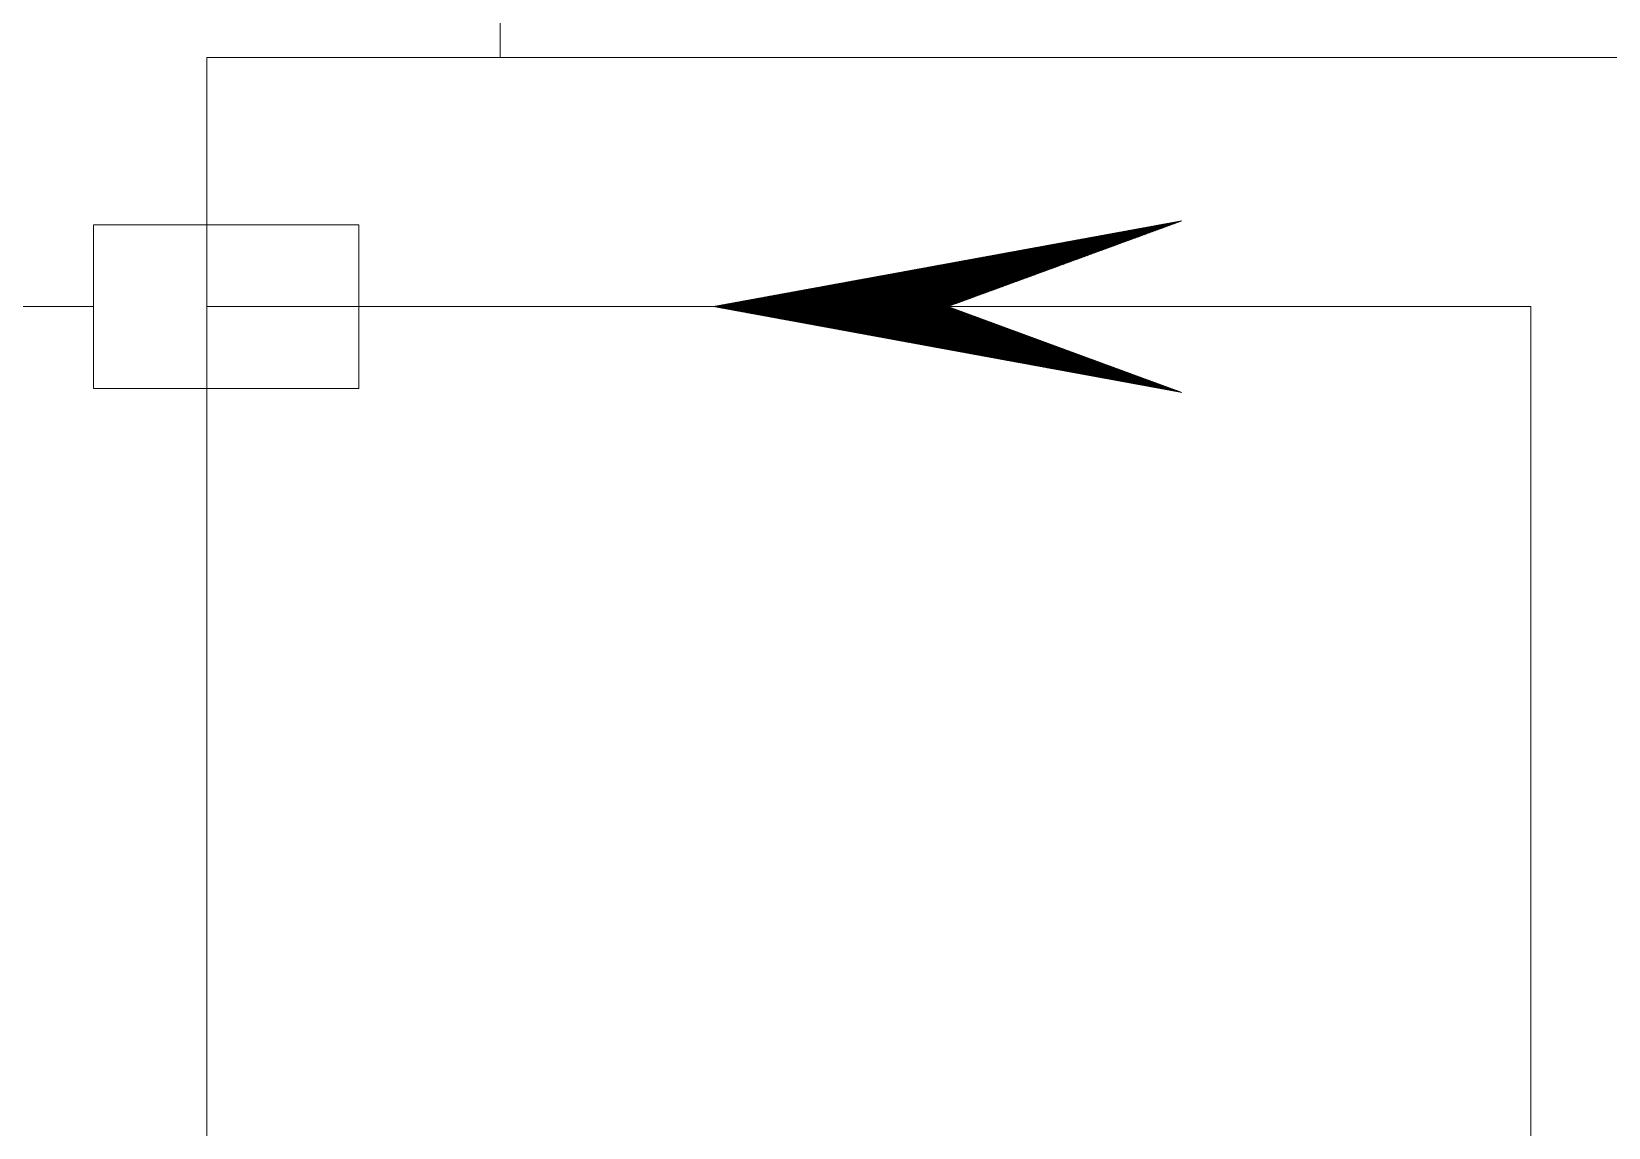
# Model space of a CAD drawing. Extents: x -553847 to 4496999, y 514150 to 878882.
# Drawn here: x 4283742 to 4284113.3, y 806387.5 to 806645.5 of the extents above; entities that cross this region are included whole.
import ezdxf

# ---------------------------------------------------------------- set-up
doc = ezdxf.new("R2010")
doc.units = 0
doc.header["$LTSCALE"] = 25
doc.header["$MEASUREMENT"] = 0
doc.linetypes.add('PHANTOM2', pattern=[31.75, 15.875, -3.175, 3.175, -3.175, 3.175, -3.175])
doc.layers.get('0').update_dxf_attribs({"linetype": 'CONTINUOUS', "lineweight": 9})

msp = doc.modelspace()

# ---------------------------------------------------------------- linework, layer by layer
at = {"color": 9}
for p, q in [((4283852.41, 806639.43), (4283852.41, 806734.34)), ((4283783.33, 806639.43), (4284264.06, 806639.43)), ((4283783.33, 806639.43), (4283783.33, 806302.98)), ((4283756.59, 806600.01), (4283756.59, 806561.48)), ((4283819.07, 806600.01), (4283756.59, 806600.01)), ((4283819.07, 806561.48), (4283819.07, 806600.01)), ((4283902.6, 806580.75), (4284012.88, 806600.93)), ((4284012.88, 806600.93), (4283957.74, 806580.75)), ((4283756.59, 806580.75), (4283627.17, 806580.75)), ((4283902.6, 806580.75), (4284012.88, 806560.56)), ((4284012.88, 806560.56), (4283957.74, 806580.75)), ((4283756.59, 806561.48), (4283819.07, 806561.48))]:
    msp.add_line(p, q, dxfattribs=at)
at = {"color": 9, "linetype": 'Continuous'}
for p, q in [((4283998.81, 806598.36), (4283994.75, 806594.29)), ((4283999.06, 806598.4), (4283995.07, 806594.41)), ((4283999.32, 806598.45), (4283995.4, 806594.53)), ((4283999.57, 806598.5), (4283995.73, 806594.65)), ((4283999.82, 806598.54), (4283996.05, 806594.77)), ((4284000.08, 806598.59), (4283996.38, 806594.89)), ((4284000.33, 806598.63), (4283996.71, 806595.01)), ((4284000.58, 806598.68), (4283997.03, 806595.13)), ((4284000.84, 806598.73), (4283997.36, 806595.25)), ((4284001.09, 806598.77), (4283997.69, 806595.37)), ((4284001.34, 806598.82), (4283998.01, 806595.49)), ((4284001.6, 806598.87), (4283998.34, 806595.61)), ((4284001.85, 806598.91), (4283998.67, 806595.73)), ((4284002.11, 806598.96), (4283998.99, 806595.85)), ((4284002.36, 806599.01), (4283999.32, 806595.97)), ((4284002.61, 806599.05), (4283999.65, 806596.09)), ((4284002.87, 806599.1), (4283999.97, 806596.21)), ((4284003.12, 806599.15), (4284000.3, 806596.33)), ((4284003.37, 806599.19), (4284000.63, 806596.45)), ((4284003.63, 806599.24), (4284000.95, 806596.57)), ((4284003.88, 806599.28), (4284001.28, 806596.69)), ((4284004.13, 806599.33), (4284001.61, 806596.81)), ((4284004.39, 806599.38), (4284001.93, 806596.93)), ((4284004.64, 806599.42), (4284002.26, 806597.04)), ((4284004.89, 806599.47), (4284002.59, 806597.16)), ((4284005.15, 806599.52), (4284002.91, 806597.28)), ((4284005.4, 806599.56), (4284003.24, 806597.4)), ((4284005.65, 806599.61), (4284003.57, 806597.52)), ((4284005.91, 806599.66), (4284003.9, 806597.64)), ((4284006.16, 806599.7), (4284004.22, 806597.76)), ((4284006.42, 806599.75), (4284004.55, 806597.88)), ((4284006.67, 806599.8), (4284004.88, 806598)), ((4284006.92, 806599.84), (4284005.2, 806598.12)), ((4284007.18, 806599.89), (4284005.53, 806598.24)), ((4284007.43, 806599.93), (4284005.86, 806598.36)), ((4284007.68, 806599.98), (4284006.18, 806598.48)), ((4284007.94, 806600.03), (4284006.51, 806598.6)), ((4284008.19, 806600.07), (4284006.84, 806598.72)), ((4284008.44, 806600.12), (4284007.16, 806598.84)), ((4284008.7, 806600.17), (4284007.49, 806598.96)), ((4284008.95, 806600.21), (4284007.82, 806599.08)), ((4284009.2, 806600.26), (4284008.14, 806599.2)), ((4284009.46, 806600.31), (4284008.47, 806599.32)), ((4284009.71, 806600.35), (4284008.8, 806599.44)), ((4284009.97, 806600.4), (4284009.12, 806599.56)), ((4284010.22, 806600.45), (4284009.45, 806599.68)), ((4284010.47, 806600.49), (4284009.78, 806599.8)), ((4284010.73, 806600.54), (4284010.1, 806599.92)), ((4284010.98, 806600.58), (4284010.43, 806600.04)), ((4284011.23, 806600.63), (4284010.76, 806600.16)), ((4284011.49, 806600.68), (4284011.08, 806600.27)), ((4284011.74, 806600.72), (4284011.41, 806600.39)), ((4284011.99, 806600.77), (4284011.74, 806600.51)), ((4284012.25, 806600.82), (4284012.06, 806600.63)), ((4284012.5, 806600.86), (4284012.39, 806600.75)), ((4284012.75, 806600.91), (4284012.72, 806600.87)), ((4283978.52, 806594.64), (4283968.6, 806584.72)), ((4283978.78, 806594.69), (4283968.93, 806584.84)), ((4283979.03, 806594.74), (4283969.26, 806584.96)), ((4283979.28, 806594.78), (4283969.58, 806585.08)), ((4283979.54, 806594.83), (4283969.91, 806585.2)), ((4283979.79, 806594.88), (4283970.24, 806585.32)), ((4283980.04, 806594.92), (4283970.56, 806585.44)), ((4283980.3, 806594.97), (4283970.89, 806585.56)), ((4283980.55, 806595.01), (4283971.22, 806585.68)), ((4283980.81, 806595.06), (4283971.54, 806585.8)), ((4283981.06, 806595.11), (4283971.87, 806585.92)), ((4283981.31, 806595.15), (4283972.2, 806586.04)), ((4283981.57, 806595.2), (4283972.52, 806586.16)), ((4283981.82, 806595.25), (4283972.85, 806586.28)), ((4283982.07, 806595.29), (4283973.18, 806586.4)), ((4283982.33, 806595.34), (4283973.5, 806586.52)), ((4283982.58, 806595.39), (4283973.83, 806586.64)), ((4283982.83, 806595.43), (4283974.16, 806586.76)), ((4283983.09, 806595.48), (4283974.48, 806586.88)), ((4283983.34, 806595.53), (4283974.81, 806587)), ((4283983.59, 806595.57), (4283975.14, 806587.12)), ((4283983.85, 806595.62), (4283975.47, 806587.24)), ((4283984.1, 806595.66), (4283975.79, 806587.35)), ((4283984.36, 806595.71), (4283976.12, 806587.47)), ((4283984.61, 806595.76), (4283976.45, 806587.59)), ((4283984.86, 806595.8), (4283976.77, 806587.71)), ((4283985.12, 806595.85), (4283977.1, 806587.83)), ((4283985.37, 806595.9), (4283977.43, 806587.95)), ((4283985.62, 806595.94), (4283977.75, 806588.07)), ((4283985.88, 806595.99), (4283978.08, 806588.19)), ((4283986.13, 806596.04), (4283978.41, 806588.31)), ((4283986.38, 806596.08), (4283978.73, 806588.43)), ((4283986.64, 806596.13), (4283979.06, 806588.55)), ((4283986.89, 806596.18), (4283979.39, 806588.67)), ((4283987.14, 806596.22), (4283979.71, 806588.79)), ((4283987.4, 806596.27), (4283980.04, 806588.91)), ((4283987.65, 806596.31), (4283980.37, 806589.03)), ((4283987.91, 806596.36), (4283980.69, 806589.15)), ((4283988.16, 806596.41), (4283981.02, 806589.27)), ((4283988.41, 806596.45), (4283981.35, 806589.39)), ((4283988.67, 806596.5), (4283981.67, 806589.51)), ((4283988.92, 806596.55), (4283982, 806589.63)), ((4283989.17, 806596.59), (4283982.33, 806589.75)), ((4283989.43, 806596.64), (4283982.65, 806589.87)), ((4283989.68, 806596.69), (4283982.98, 806589.99)), ((4283989.93, 806596.73), (4283983.31, 806590.11)), ((4283990.19, 806596.78), (4283983.63, 806590.23)), ((4283990.44, 806596.82), (4283983.96, 806590.35)), ((4283990.69, 806596.87), (4283984.29, 806590.47)), ((4283990.95, 806596.92), (4283984.62, 806590.58)), ((4283991.2, 806596.96), (4283984.94, 806590.7)), ((4283991.46, 806597.01), (4283985.27, 806590.82)), ((4283991.71, 806597.06), (4283985.6, 806590.94)), ((4283991.96, 806597.1), (4283985.92, 806591.06)), ((4283992.22, 806597.15), (4283986.25, 806591.18)), ((4283992.47, 806597.2), (4283986.58, 806591.3)), ((4283992.72, 806597.24), (4283986.9, 806591.42)), ((4283992.98, 806597.29), (4283987.23, 806591.54)), ((4283993.23, 806597.34), (4283987.56, 806591.66)), ((4283993.48, 806597.38), (4283987.88, 806591.78)), ((4283993.74, 806597.43), (4283988.21, 806591.9)), ((4283993.99, 806597.47), (4283988.54, 806592.02)), ((4283994.24, 806597.52), (4283988.86, 806592.14)), ((4283994.5, 806597.57), (4283989.19, 806592.26)), ((4283994.75, 806597.61), (4283989.52, 806592.38)), ((4283995.01, 806597.66), (4283989.84, 806592.5)), ((4283995.26, 806597.71), (4283990.17, 806592.62)), ((4283995.51, 806597.75), (4283990.5, 806592.74)), ((4283995.77, 806597.8), (4283990.82, 806592.86)), ((4283996.02, 806597.85), (4283991.15, 806592.98)), ((4283996.27, 806597.89), (4283991.48, 806593.1)), ((4283996.53, 806597.94), (4283991.8, 806593.22)), ((4283996.78, 806597.99), (4283992.13, 806593.34)), ((4283997.03, 806598.03), (4283992.46, 806593.46)), ((4283997.29, 806598.08), (4283992.78, 806593.58)), ((4283997.54, 806598.12), (4283993.11, 806593.7)), ((4283997.79, 806598.17), (4283993.44, 806593.81)), ((4283998.05, 806598.22), (4283993.77, 806593.93)), ((4283998.3, 806598.26), (4283994.09, 806594.05)), ((4283998.56, 806598.31), (4283994.42, 806594.17)), ((4283961.53, 806591.53), (4283943.3, 806573.3)), ((4283961.79, 806591.58), (4283943.47, 806573.26)), ((4283963.31, 806591.86), (4283944.52, 806573.07)), ((4283964.07, 806592), (4283945.05, 806572.98)), ((4283964.32, 806592.04), (4283945.22, 806572.94)), ((4283964.58, 806592.09), (4283945.4, 806572.91)), ((4283965.34, 806592.23), (4283945.92, 806572.81)), ((4283965.85, 806592.32), (4283946.27, 806572.75)), ((4283968.13, 806592.74), (4283947.85, 806572.46)), ((4283958.24, 806590.93), (4283948.05, 806580.75)), ((4283958.49, 806590.98), (4283948.26, 806580.75)), ((4283958.75, 806591.02), (4283948.47, 806580.75)), ((4283969.14, 806592.93), (4283948.55, 806572.33)), ((4283959, 806591.07), (4283948.67, 806580.75)), ((4283959.25, 806591.12), (4283948.88, 806580.75)), ((4283959.51, 806591.16), (4283949.09, 806580.75)), ((4283959.76, 806591.21), (4283949.3, 806580.75)), ((4283960.01, 806591.26), (4283949.5, 806580.75)), ((4283960.27, 806591.3), (4283949.71, 806580.75)), ((4283960.52, 806591.35), (4283949.92, 806580.75)), ((4283960.77, 806591.39), (4283950.12, 806580.75)), ((4283961.03, 806591.44), (4283950.33, 806580.75)), ((4283961.28, 806591.49), (4283950.54, 806580.75)), ((4283962.04, 806591.63), (4283951.16, 806580.75)), ((4283962.3, 806591.67), (4283951.37, 806580.75)), ((4283962.55, 806591.72), (4283951.57, 806580.75)), ((4283962.8, 806591.77), (4283951.78, 806580.75)), ((4283963.06, 806591.81), (4283951.99, 806580.75)), ((4283963.56, 806591.9), (4283952.4, 806580.75)), ((4283963.82, 806591.95), (4283952.61, 806580.75)), ((4283964.83, 806592.14), (4283953.44, 806580.75)), ((4283965.08, 806592.18), (4283953.65, 806580.75)), ((4283965.59, 806592.28), (4283954.06, 806580.75)), ((4283966.1, 806592.37), (4283954.48, 806580.75)), ((4283966.35, 806592.42), (4283954.68, 806580.75)), ((4283966.61, 806592.46), (4283954.89, 806580.75)), ((4283966.86, 806592.51), (4283955.1, 806580.75)), ((4283967.11, 806592.55), (4283955.3, 806580.75)), ((4283967.37, 806592.6), (4283955.51, 806580.75)), ((4283967.62, 806592.65), (4283955.72, 806580.75)), ((4283967.87, 806592.69), (4283955.93, 806580.75)), ((4283968.38, 806592.79), (4283956.34, 806580.75)), ((4283968.63, 806592.83), (4283956.55, 806580.75)), ((4283968.89, 806592.88), (4283956.75, 806580.75)), ((4283969.39, 806592.97), (4283957.17, 806580.75)), ((4283969.65, 806593.02), (4283957.38, 806580.75)), ((4283969.9, 806593.07), (4283957.58, 806580.75)), ((4283970.16, 806593.11), (4283957.82, 806580.78)), ((4283970.41, 806593.16), (4283958.15, 806580.89)), ((4283970.66, 806593.2), (4283958.47, 806581.01)), ((4283970.92, 806593.25), (4283958.8, 806581.13)), ((4283971.17, 806593.3), (4283959.13, 806581.25)), ((4283971.42, 806593.34), (4283959.45, 806581.37)), ((4283971.68, 806593.39), (4283959.78, 806581.49)), ((4283971.93, 806593.44), (4283960.11, 806581.61)), ((4283972.18, 806593.48), (4283960.43, 806581.73)), ((4283972.44, 806593.53), (4283960.76, 806581.85)), ((4283972.69, 806593.58), (4283961.09, 806581.97)), ((4283972.94, 806593.62), (4283961.41, 806582.09)), ((4283973.2, 806593.67), (4283961.74, 806582.21)), ((4283973.45, 806593.72), (4283962.07, 806582.33)), ((4283973.71, 806593.76), (4283962.39, 806582.45)), ((4283973.96, 806593.81), (4283962.72, 806582.57)), ((4283974.21, 806593.85), (4283963.05, 806582.69)), ((4283974.47, 806593.9), (4283963.37, 806582.81)), ((4283974.72, 806593.95), (4283963.7, 806582.93)), ((4283974.97, 806593.99), (4283964.03, 806583.05)), ((4283975.23, 806594.04), (4283964.35, 806583.17)), ((4283975.48, 806594.09), (4283964.68, 806583.29)), ((4283975.73, 806594.13), (4283965.01, 806583.41)), ((4283975.99, 806594.18), (4283965.33, 806583.53)), ((4283976.24, 806594.23), (4283965.66, 806583.65)), ((4283976.49, 806594.27), (4283965.99, 806583.77)), ((4283976.75, 806594.32), (4283966.32, 806583.89)), ((4283977, 806594.36), (4283966.64, 806584.01)), ((4283977.26, 806594.41), (4283966.97, 806584.12)), ((4283977.51, 806594.46), (4283967.3, 806584.24)), ((4283977.76, 806594.5), (4283967.62, 806584.36)), ((4283978.02, 806594.55), (4283967.95, 806584.48)), ((4283978.27, 806594.6), (4283968.28, 806584.6)), ((4283938.97, 806587.4), (4283927.71, 806576.15)), ((4283943.78, 806588.28), (4283931.04, 806575.54)), ((4283944.29, 806588.38), (4283931.39, 806575.48)), ((4283937.95, 806587.22), (4283931.48, 806580.75)), ((4283938.21, 806587.26), (4283931.69, 806580.75)), ((4283944.8, 806588.47), (4283931.74, 806575.41)), ((4283938.46, 806587.31), (4283931.9, 806580.75)), ((4283945.31, 806588.56), (4283932.09, 806575.35)), ((4283938.71, 806587.36), (4283932.1, 806580.75)), ((4283945.56, 806588.61), (4283932.26, 806575.31)), ((4283945.81, 806588.66), (4283932.44, 806575.28)), ((4283939.22, 806587.45), (4283932.52, 806580.75)), ((4283939.47, 806587.5), (4283932.72, 806580.75)), ((4283946.32, 806588.75), (4283932.79, 806575.22)), ((4283939.73, 806587.54), (4283932.93, 806580.75)), ((4283946.83, 806588.84), (4283933.14, 806575.15)), ((4283939.98, 806587.59), (4283933.14, 806580.75)), ((4283940.23, 806587.63), (4283933.35, 806580.75)), ((4283940.49, 806587.68), (4283933.55, 806580.75)), ((4283940.74, 806587.73), (4283933.76, 806580.75)), ((4283941, 806587.77), (4283933.97, 806580.75)), ((4283941.25, 806587.82), (4283934.17, 806580.75)), ((4283948.6, 806589.17), (4283934.37, 806574.93)), ((4283941.5, 806587.87), (4283934.38, 806580.75)), ((4283941.76, 806587.91), (4283934.59, 806580.75)), ((4283949.11, 806589.26), (4283934.72, 806574.87)), ((4283942.01, 806587.96), (4283934.8, 806580.75)), ((4283942.26, 806588.01), (4283935, 806580.75)), ((4283942.52, 806588.05), (4283935.21, 806580.75)), ((4283942.77, 806588.1), (4283935.42, 806580.75)), ((4283943.02, 806588.15), (4283935.62, 806580.75)), ((4283950.63, 806589.54), (4283935.77, 806574.67)), ((4283943.28, 806588.19), (4283935.83, 806580.75)), ((4283950.88, 806589.58), (4283935.94, 806574.64)), ((4283943.53, 806588.24), (4283936.04, 806580.75)), ((4283944.04, 806588.33), (4283936.45, 806580.75)), ((4283951.65, 806589.72), (4283936.47, 806574.55)), ((4283951.9, 806589.77), (4283936.64, 806574.51)), ((4283944.55, 806588.42), (4283936.87, 806580.75)), ((4283945.05, 806588.52), (4283937.28, 806580.75)), ((4283952.91, 806589.96), (4283937.34, 806574.39)), ((4283946.07, 806588.7), (4283938.11, 806580.75)), ((4283954.18, 806590.19), (4283938.22, 806574.23)), ((4283946.57, 806588.8), (4283938.52, 806580.75)), ((4283954.94, 806590.33), (4283938.74, 806574.13)), ((4283947.08, 806588.89), (4283938.94, 806580.75)), ((4283947.33, 806588.93), (4283939.15, 806580.75)), ((4283947.59, 806588.98), (4283939.35, 806580.75)), ((4283947.84, 806589.03), (4283939.56, 806580.75)), ((4283948.1, 806589.07), (4283939.77, 806580.75)), ((4283948.35, 806589.12), (4283939.97, 806580.75)), ((4283948.86, 806589.21), (4283940.39, 806580.75)), ((4283949.36, 806589.31), (4283940.8, 806580.75)), ((4283949.62, 806589.35), (4283941.01, 806580.75)), ((4283949.87, 806589.4), (4283941.22, 806580.75)), ((4283950.12, 806589.45), (4283941.42, 806580.75)), ((4283950.38, 806589.49), (4283941.63, 806580.75)), ((4283951.14, 806589.63), (4283942.25, 806580.75)), ((4283951.39, 806589.68), (4283942.46, 806580.75)), ((4283952.15, 806589.82), (4283943.08, 806580.75)), ((4283952.41, 806589.86), (4283943.29, 806580.75)), ((4283952.66, 806589.91), (4283943.5, 806580.75)), ((4283953.17, 806590), (4283943.91, 806580.75)), ((4283953.42, 806590.05), (4283944.12, 806580.75)), ((4283953.67, 806590.09), (4283944.32, 806580.75)), ((4283953.93, 806590.14), (4283944.53, 806580.75)), ((4283954.43, 806590.23), (4283944.95, 806580.75)), ((4283954.69, 806590.28), (4283945.15, 806580.75)), ((4283955.2, 806590.37), (4283945.57, 806580.75)), ((4283955.45, 806590.42), (4283945.77, 806580.75)), ((4283955.7, 806590.47), (4283945.98, 806580.75)), ((4283955.96, 806590.51), (4283946.19, 806580.75)), ((4283956.21, 806590.56), (4283946.4, 806580.75)), ((4283956.46, 806590.61), (4283946.6, 806580.75)), ((4283956.72, 806590.65), (4283946.81, 806580.75)), ((4283956.97, 806590.7), (4283947.02, 806580.75)), ((4283957.22, 806590.74), (4283947.22, 806580.75)), ((4283957.48, 806590.79), (4283947.43, 806580.75)), ((4283957.73, 806590.84), (4283947.64, 806580.75)), ((4283957.98, 806590.88), (4283947.85, 806580.75)), ((4283918.17, 806583.6), (4283913.35, 806578.78)), ((4283919.19, 806583.78), (4283914.05, 806578.65)), ((4283919.44, 806583.83), (4283914.23, 806578.62)), ((4283919.7, 806583.88), (4283914.4, 806578.58)), ((4283917.67, 806583.5), (4283914.91, 806580.75)), ((4283920.46, 806584.01), (4283914.93, 806578.49)), ((4283917.92, 806583.55), (4283915.12, 806580.75)), ((4283918.43, 806583.64), (4283915.53, 806580.75)), ((4283918.68, 806583.69), (4283915.74, 806580.75)), ((4283918.94, 806583.74), (4283915.94, 806580.75)), ((4283922.99, 806584.48), (4283916.68, 806578.17)), ((4283919.95, 806583.92), (4283916.77, 806580.75)), ((4283920.2, 806583.97), (4283916.98, 806580.75)), ((4283924.01, 806584.66), (4283917.38, 806578.04)), ((4283920.71, 806584.06), (4283917.39, 806580.75)), ((4283920.96, 806584.11), (4283917.6, 806580.75)), ((4283921.22, 806584.15), (4283917.81, 806580.75)), ((4283921.47, 806584.2), (4283918.02, 806580.75)), ((4283921.72, 806584.25), (4283918.22, 806580.75)), ((4283921.98, 806584.29), (4283918.43, 806580.75)), ((4283922.23, 806584.34), (4283918.64, 806580.75)), ((4283922.49, 806584.39), (4283918.84, 806580.75)), ((4283922.74, 806584.43), (4283919.05, 806580.75)), ((4283923.25, 806584.53), (4283919.47, 806580.75)), ((4283923.5, 806584.57), (4283919.67, 806580.75)), ((4283923.75, 806584.62), (4283919.88, 806580.75)), ((4283924.26, 806584.71), (4283920.29, 806580.75)), ((4283924.51, 806584.76), (4283920.5, 806580.75)), ((4283924.77, 806584.8), (4283920.71, 806580.75)), ((4283929.08, 806585.59), (4283920.88, 806577.4)), ((4283925.02, 806584.85), (4283920.92, 806580.75)), ((4283925.27, 806584.9), (4283921.12, 806580.75)), ((4283925.53, 806584.94), (4283921.33, 806580.75)), ((4283925.78, 806584.99), (4283921.54, 806580.75)), ((4283926.04, 806585.04), (4283921.74, 806580.75)), ((4283926.29, 806585.08), (4283921.95, 806580.75)), ((4283926.54, 806585.13), (4283922.16, 806580.75)), ((4283926.8, 806585.18), (4283922.37, 806580.75)), ((4283927.05, 806585.22), (4283922.57, 806580.75)), ((4283927.3, 806585.27), (4283922.78, 806580.75)), ((4283927.56, 806585.31), (4283922.99, 806580.75)), ((4283927.81, 806585.36), (4283923.19, 806580.75)), ((4283932.63, 806586.24), (4283923.33, 806576.95)), ((4283928.06, 806585.41), (4283923.4, 806580.75)), ((4283928.32, 806585.45), (4283923.61, 806580.75)), ((4283928.57, 806585.5), (4283923.82, 806580.75)), ((4283928.82, 806585.55), (4283924.02, 806580.75)), ((4283929.33, 806585.64), (4283924.44, 806580.75)), ((4283929.59, 806585.69), (4283924.64, 806580.75)), ((4283929.84, 806585.73), (4283924.85, 806580.75)), ((4283930.09, 806585.78), (4283925.06, 806580.75)), ((4283935.42, 806586.75), (4283925.26, 806576.6)), ((4283930.35, 806585.82), (4283925.27, 806580.75)), ((4283930.6, 806585.87), (4283925.47, 806580.75)), ((4283930.85, 806585.92), (4283925.68, 806580.75)), ((4283931.11, 806585.96), (4283925.89, 806580.75)), ((4283931.36, 806586.01), (4283926.1, 806580.75)), ((4283936.68, 806586.99), (4283926.14, 806576.44)), ((4283931.61, 806586.06), (4283926.3, 806580.75)), ((4283931.87, 806586.1), (4283926.51, 806580.75)), ((4283932.12, 806586.15), (4283926.72, 806580.75)), ((4283932.37, 806586.2), (4283926.92, 806580.75)), ((4283932.88, 806586.29), (4283927.34, 806580.75)), ((4283933.13, 806586.34), (4283927.55, 806580.75)), ((4283933.39, 806586.38), (4283927.75, 806580.75)), ((4283933.64, 806586.43), (4283927.96, 806580.75)), ((4283933.9, 806586.47), (4283928.17, 806580.75)), ((4283934.15, 806586.52), (4283928.37, 806580.75)), ((4283934.4, 806586.57), (4283928.58, 806580.75)), ((4283934.66, 806586.61), (4283928.79, 806580.75)), ((4283934.91, 806586.66), (4283929, 806580.75)), ((4283935.16, 806586.71), (4283929.2, 806580.75)), ((4283935.67, 806586.8), (4283929.62, 806580.75)), ((4283935.92, 806586.85), (4283929.82, 806580.75)), ((4283936.18, 806586.89), (4283930.03, 806580.75)), ((4283936.43, 806586.94), (4283930.24, 806580.75)), ((4283936.94, 806587.03), (4283930.65, 806580.75)), ((4283937.19, 806587.08), (4283930.86, 806580.75)), ((4283937.45, 806587.12), (4283931.07, 806580.75)), ((4283937.7, 806587.17), (4283931.27, 806580.75)), ((4283902.69, 806580.75), (4283902.67, 806580.73)), ((4283902.71, 806580.77), (4283902.69, 806580.75)), ((4283902.96, 806580.81), (4283902.85, 806580.7)), ((4283903.1, 806580.75), (4283903.02, 806580.67)), ((4283903.21, 806580.86), (4283903.1, 806580.75)), ((4283903.31, 806580.75), (4283903.2, 806580.64)), ((4283903.47, 806580.91), (4283903.31, 806580.75)), ((4283903.52, 806580.75), (4283903.37, 806580.6)), ((4283903.72, 806580.95), (4283903.52, 806580.75)), ((4283903.72, 806580.75), (4283903.55, 806580.57)), ((4283903.97, 806581), (4283903.72, 806580.75)), ((4283903.93, 806580.75), (4283903.72, 806580.54)), ((4283904.14, 806580.75), (4283903.9, 806580.51)), ((4283904.23, 806581.04), (4283903.93, 806580.75)), ((4283904.34, 806580.75), (4283904.07, 806580.48)), ((4283904.48, 806581.09), (4283904.14, 806580.75)), ((4283904.55, 806580.75), (4283904.25, 806580.44)), ((4283904.74, 806581.14), (4283904.34, 806580.75)), ((4283904.76, 806580.75), (4283904.42, 806580.41)), ((4283904.99, 806581.18), (4283904.55, 806580.75)), ((4283904.97, 806580.75), (4283904.6, 806580.38)), ((4283905.24, 806581.23), (4283904.76, 806580.75)), ((4283905.17, 806580.75), (4283904.77, 806580.35)), ((4283905.38, 806580.75), (4283904.95, 806580.31)), ((4283905.5, 806581.28), (4283904.97, 806580.75)), ((4283905.59, 806580.75), (4283905.12, 806580.28)), ((4283905.75, 806581.32), (4283905.17, 806580.75)), ((4283905.79, 806580.75), (4283905.3, 806580.25)), ((4283906, 806581.37), (4283905.38, 806580.75)), ((4283906, 806580.75), (4283905.47, 806580.22)), ((4283906.26, 806581.42), (4283905.59, 806580.75)), ((4283906.21, 806580.75), (4283905.65, 806580.19)), ((4283906.51, 806581.46), (4283905.79, 806580.75)), ((4283906.42, 806580.75), (4283905.82, 806580.15)), ((4283906.76, 806581.51), (4283906, 806580.75)), ((4283906.62, 806580.75), (4283906, 806580.12)), ((4283906.83, 806580.75), (4283906.17, 806580.09)), ((4283907.02, 806581.55), (4283906.21, 806580.75)), ((4283907.04, 806580.75), (4283906.35, 806580.06)), ((4283907.27, 806581.6), (4283906.42, 806580.75)), ((4283907.24, 806580.75), (4283906.52, 806580.03)), ((4283907.52, 806581.65), (4283906.62, 806580.75)), ((4283907.45, 806580.75), (4283906.7, 806579.99)), ((4283907.78, 806581.69), (4283906.83, 806580.75)), ((4283907.66, 806580.75), (4283906.88, 806579.96)), ((4283908.03, 806581.74), (4283907.04, 806580.75)), ((4283907.87, 806580.75), (4283907.05, 806579.93)), ((4283908.07, 806580.75), (4283907.23, 806579.9)), ((4283908.29, 806581.79), (4283907.24, 806580.75)), ((4283908.28, 806580.75), (4283907.4, 806579.87)), ((4283908.54, 806581.83), (4283907.45, 806580.75)), ((4283908.49, 806580.75), (4283907.58, 806579.83)), ((4283908.79, 806581.88), (4283907.66, 806580.75)), ((4283908.69, 806580.75), (4283907.75, 806579.8)), ((4283909.05, 806581.93), (4283907.87, 806580.75)), ((4283908.9, 806580.75), (4283907.93, 806579.77)), ((4283909.3, 806581.97), (4283908.07, 806580.75)), ((4283910.57, 806582.2), (4283908.1, 806579.74)), ((4283909.55, 806582.02), (4283908.28, 806580.75)), ((4283909.32, 806580.75), (4283908.28, 806579.71)), ((4283909.52, 806580.75), (4283908.45, 806579.67)), ((4283909.81, 806582.07), (4283908.49, 806580.75)), ((4283909.73, 806580.75), (4283908.63, 806579.64)), ((4283910.06, 806582.11), (4283908.69, 806580.75)), ((4283911.58, 806582.39), (4283908.8, 806579.61)), ((4283910.31, 806582.16), (4283908.9, 806580.75)), ((4283911.84, 806582.44), (4283908.98, 806579.58)), ((4283910.35, 806580.75), (4283909.15, 806579.55)), ((4283910.82, 806582.25), (4283909.32, 806580.75)), ((4283910.56, 806580.75), (4283909.33, 806579.51)), ((4283910.77, 806580.75), (4283909.5, 806579.48)), ((4283911.07, 806582.3), (4283909.52, 806580.75)), ((4283912.85, 806582.62), (4283909.68, 806579.45)), ((4283911.33, 806582.34), (4283909.73, 806580.75)), ((4283911.18, 806580.75), (4283909.85, 806579.42)), ((4283911.39, 806580.75), (4283910.03, 806579.39)), ((4283913.61, 806582.76), (4283910.2, 806579.35)), ((4283912.09, 806582.48), (4283910.35, 806580.75)), ((4283913.86, 806582.81), (4283910.38, 806579.32)), ((4283914.12, 806582.85), (4283910.55, 806579.29)), ((4283912.34, 806582.53), (4283910.56, 806580.75)), ((4283912.22, 806580.75), (4283910.73, 806579.26)), ((4283912.6, 806582.58), (4283910.77, 806580.75)), ((4283912.42, 806580.75), (4283910.9, 806579.23)), ((4283912.63, 806580.75), (4283911.08, 806579.19)), ((4283913.1, 806582.67), (4283911.18, 806580.75)), ((4283912.84, 806580.75), (4283911.25, 806579.16)), ((4283913.36, 806582.72), (4283911.39, 806580.75)), ((4283913.04, 806580.75), (4283911.43, 806579.13)), ((4283913.25, 806580.75), (4283911.6, 806579.1)), ((4283913.46, 806580.75), (4283911.78, 806579.06)), ((4283913.67, 806580.75), (4283911.95, 806579.03)), ((4283913.87, 806580.75), (4283912.13, 806579)), ((4283914.37, 806582.9), (4283912.22, 806580.75)), ((4283916.65, 806583.32), (4283912.3, 806578.97)), ((4283914.62, 806582.95), (4283912.42, 806580.75)), ((4283914.29, 806580.75), (4283912.48, 806578.94)), ((4283914.88, 806582.99), (4283912.63, 806580.75)), ((4283914.49, 806580.75), (4283912.65, 806578.9)), ((4283914.7, 806580.75), (4283912.83, 806578.87)), ((4283915.13, 806583.04), (4283912.84, 806580.75)), ((4283914.91, 806580.75), (4283913, 806578.84)), ((4283915.39, 806583.09), (4283913.04, 806580.75)), ((4283915.12, 806580.75), (4283913.18, 806578.81)), ((4283915.64, 806583.13), (4283913.25, 806580.75)), ((4283915.89, 806583.18), (4283913.46, 806580.75)), ((4283915.53, 806580.75), (4283913.53, 806578.74)), ((4283916.15, 806583.23), (4283913.67, 806580.75)), ((4283915.74, 806580.75), (4283913.7, 806578.71)), ((4283916.4, 806583.27), (4283913.87, 806580.75)), ((4283915.94, 806580.75), (4283913.88, 806578.68)), ((4283916.91, 806583.36), (4283914.29, 806580.75)), ((4283917.16, 806583.41), (4283914.49, 806580.75)), ((4283916.77, 806580.75), (4283914.58, 806578.55)), ((4283917.41, 806583.46), (4283914.7, 806580.75)), ((4283916.98, 806580.75), (4283914.75, 806578.52)), ((4283917.39, 806580.75), (4283915.1, 806578.46)), ((4283917.6, 806580.75), (4283915.28, 806578.42)), ((4283917.81, 806580.75), (4283915.46, 806578.39)), ((4283918.02, 806580.75), (4283915.63, 806578.36)), ((4283918.22, 806580.75), (4283915.81, 806578.33)), ((4283918.43, 806580.75), (4283915.98, 806578.3)), ((4283918.64, 806580.75), (4283916.16, 806578.26)), ((4283918.84, 806580.75), (4283916.33, 806578.23)), ((4283919.05, 806580.75), (4283916.51, 806578.2)), ((4283919.47, 806580.75), (4283916.86, 806578.14)), ((4283919.67, 806580.75), (4283917.03, 806578.1)), ((4283919.88, 806580.75), (4283917.21, 806578.07)), ((4283920.29, 806580.75), (4283917.56, 806578.01)), ((4283920.5, 806580.75), (4283917.73, 806577.98)), ((4283920.71, 806580.75), (4283917.91, 806577.94)), ((4283920.92, 806580.75), (4283918.08, 806577.91)), ((4283921.12, 806580.75), (4283918.26, 806577.88)), ((4283921.33, 806580.75), (4283918.43, 806577.85)), ((4283921.54, 806580.75), (4283918.61, 806577.81)), ((4283921.74, 806580.75), (4283918.78, 806577.78)), ((4283921.95, 806580.75), (4283918.96, 806577.75)), ((4283922.16, 806580.75), (4283919.13, 806577.72)), ((4283922.37, 806580.75), (4283919.31, 806577.69)), ((4283922.57, 806580.75), (4283919.48, 806577.65)), ((4283922.78, 806580.75), (4283919.66, 806577.62)), ((4283922.99, 806580.75), (4283919.83, 806577.59)), ((4283923.19, 806580.75), (4283920.01, 806577.56)), ((4283923.4, 806580.75), (4283920.18, 806577.53)), ((4283923.61, 806580.75), (4283920.36, 806577.49)), ((4283923.82, 806580.75), (4283920.53, 806577.46)), ((4283924.02, 806580.75), (4283920.71, 806577.43)), ((4283924.44, 806580.75), (4283921.06, 806577.37)), ((4283924.64, 806580.75), (4283921.23, 806577.33)), ((4283924.85, 806580.75), (4283921.41, 806577.3)), ((4283925.06, 806580.75), (4283921.58, 806577.27)), ((4283925.27, 806580.75), (4283921.76, 806577.24)), ((4283925.47, 806580.75), (4283921.93, 806577.21)), ((4283925.68, 806580.75), (4283922.11, 806577.17)), ((4283925.89, 806580.75), (4283922.28, 806577.14)), ((4283926.1, 806580.75), (4283922.46, 806577.11)), ((4283926.3, 806580.75), (4283922.63, 806577.08)), ((4283926.51, 806580.75), (4283922.81, 806577.05)), ((4283926.72, 806580.75), (4283922.98, 806577.01)), ((4283926.92, 806580.75), (4283923.16, 806576.98)), ((4283927.34, 806580.75), (4283923.51, 806576.92)), ((4283927.55, 806580.75), (4283923.68, 806576.89)), ((4283927.75, 806580.75), (4283923.86, 806576.85)), ((4283927.96, 806580.75), (4283924.04, 806576.82)), ((4283928.17, 806580.75), (4283924.21, 806576.79)), ((4283928.37, 806580.75), (4283924.39, 806576.76)), ((4283928.58, 806580.75), (4283924.56, 806576.73)), ((4283928.79, 806580.75), (4283924.74, 806576.69)), ((4283929, 806580.75), (4283924.91, 806576.66)), ((4283929.2, 806580.75), (4283925.09, 806576.63)), ((4283929.62, 806580.75), (4283925.44, 806576.56)), ((4283929.82, 806580.75), (4283925.61, 806576.53)), ((4283930.03, 806580.75), (4283925.79, 806576.5)), ((4283930.24, 806580.75), (4283925.96, 806576.47)), ((4283930.65, 806580.75), (4283926.31, 806576.4)), ((4283930.86, 806580.75), (4283926.49, 806576.37)), ((4283931.07, 806580.75), (4283926.66, 806576.34)), ((4283931.27, 806580.75), (4283926.84, 806576.31)), ((4283931.48, 806580.75), (4283927.01, 806576.28)), ((4283931.69, 806580.75), (4283927.19, 806576.24)), ((4283931.9, 806580.75), (4283927.36, 806576.21)), ((4283932.1, 806580.75), (4283927.54, 806576.18)), ((4283932.52, 806580.75), (4283927.89, 806576.12)), ((4283932.72, 806580.75), (4283928.06, 806576.08)), ((4283932.93, 806580.75), (4283928.24, 806576.05)), ((4283933.14, 806580.75), (4283928.41, 806576.02)), ((4283933.35, 806580.75), (4283928.59, 806575.99)), ((4283933.55, 806580.75), (4283928.76, 806575.96)), ((4283933.76, 806580.75), (4283928.94, 806575.92)), ((4283933.97, 806580.75), (4283929.11, 806575.89)), ((4283934.17, 806580.75), (4283929.29, 806575.86)), ((4283934.38, 806580.75), (4283929.46, 806575.83)), ((4283934.59, 806580.75), (4283929.64, 806575.8)), ((4283934.8, 806580.75), (4283929.81, 806575.76)), ((4283935, 806580.75), (4283929.99, 806575.73)), ((4283935.21, 806580.75), (4283930.16, 806575.7)), ((4283935.42, 806580.75), (4283930.34, 806575.67)), ((4283935.62, 806580.75), (4283930.51, 806575.64)), ((4283935.83, 806580.75), (4283930.69, 806575.6)), ((4283936.04, 806580.75), (4283930.86, 806575.57)), ((4283936.45, 806580.75), (4283931.21, 806575.51)), ((4283936.87, 806580.75), (4283931.56, 806575.44)), ((4283937.28, 806580.75), (4283931.91, 806575.38)), ((4283938.11, 806580.75), (4283932.62, 806575.25)), ((4283938.52, 806580.75), (4283932.97, 806575.19)), ((4283938.94, 806580.75), (4283933.32, 806575.12)), ((4283939.15, 806580.75), (4283933.49, 806575.09)), ((4283939.35, 806580.75), (4283933.67, 806575.06)), ((4283939.56, 806580.75), (4283933.84, 806575.03)), ((4283939.77, 806580.75), (4283934.02, 806574.99)), ((4283939.97, 806580.75), (4283934.19, 806574.96)), ((4283940.39, 806580.75), (4283934.54, 806574.9)), ((4283940.8, 806580.75), (4283934.89, 806574.83)), ((4283941.01, 806580.75), (4283935.07, 806574.8)), ((4283941.22, 806580.75), (4283935.24, 806574.77)), ((4283941.42, 806580.75), (4283935.42, 806574.74)), ((4283941.63, 806580.75), (4283935.59, 806574.71)), ((4283942.25, 806580.75), (4283936.12, 806574.61)), ((4283942.46, 806580.75), (4283936.29, 806574.58)), ((4283943.08, 806580.75), (4283936.82, 806574.48)), ((4283943.29, 806580.75), (4283936.99, 806574.45)), ((4283943.5, 806580.75), (4283937.17, 806574.42)), ((4283943.91, 806580.75), (4283937.52, 806574.35)), ((4283944.12, 806580.75), (4283937.69, 806574.32)), ((4283944.32, 806580.75), (4283937.87, 806574.29)), ((4283944.53, 806580.75), (4283938.04, 806574.26)), ((4283944.95, 806580.75), (4283938.39, 806574.19)), ((4283945.15, 806580.75), (4283938.57, 806574.16)), ((4283945.57, 806580.75), (4283938.92, 806574.1)), ((4283945.77, 806580.75), (4283939.09, 806574.06)), ((4283945.98, 806580.75), (4283939.27, 806574.03)), ((4283946.19, 806580.75), (4283939.44, 806574)), ((4283946.4, 806580.75), (4283939.62, 806573.97)), ((4283946.6, 806580.75), (4283939.79, 806573.94)), ((4283946.81, 806580.75), (4283939.97, 806573.9)), ((4283947.02, 806580.75), (4283940.14, 806573.87)), ((4283947.22, 806580.75), (4283940.32, 806573.84)), ((4283947.43, 806580.75), (4283940.49, 806573.81)), ((4283947.64, 806580.75), (4283940.67, 806573.78)), ((4283947.85, 806580.75), (4283940.84, 806573.74)), ((4283948.05, 806580.75), (4283941.02, 806573.71)), ((4283948.26, 806580.75), (4283941.2, 806573.68)), ((4283948.47, 806580.75), (4283941.37, 806573.65)), ((4283948.67, 806580.75), (4283941.55, 806573.62)), ((4283948.88, 806580.75), (4283941.72, 806573.58)), ((4283949.09, 806580.75), (4283941.9, 806573.55)), ((4283949.3, 806580.75), (4283942.07, 806573.52)), ((4283949.5, 806580.75), (4283942.25, 806573.49)), ((4283949.71, 806580.75), (4283942.42, 806573.46)), ((4283949.92, 806580.75), (4283942.6, 806573.42)), ((4283950.12, 806580.75), (4283942.77, 806573.39)), ((4283950.33, 806580.75), (4283942.95, 806573.36)), ((4283950.54, 806580.75), (4283943.12, 806573.33)), ((4283951.16, 806580.75), (4283943.65, 806573.23)), ((4283951.37, 806580.75), (4283943.82, 806573.2)), ((4283951.57, 806580.75), (4283944, 806573.17)), ((4283951.78, 806580.75), (4283944.17, 806573.14)), ((4283951.99, 806580.75), (4283944.35, 806573.1)), ((4283952.4, 806580.75), (4283944.7, 806573.04)), ((4283952.61, 806580.75), (4283944.87, 806573.01)), ((4283953.44, 806580.75), (4283945.57, 806572.88)), ((4283953.65, 806580.75), (4283945.75, 806572.85)), ((4283954.06, 806580.75), (4283946.1, 806572.78)), ((4283954.48, 806580.75), (4283946.45, 806572.72)), ((4283954.68, 806580.75), (4283946.62, 806572.69)), ((4283954.89, 806580.75), (4283946.8, 806572.65)), ((4283955.1, 806580.75), (4283946.97, 806572.62)), ((4283955.3, 806580.75), (4283947.15, 806572.59)), ((4283955.51, 806580.75), (4283947.32, 806572.56)), ((4283955.72, 806580.75), (4283947.5, 806572.53)), ((4283955.93, 806580.75), (4283947.67, 806572.49)), ((4283956.34, 806580.75), (4283948.02, 806572.43)), ((4283956.55, 806580.75), (4283948.2, 806572.4)), ((4283956.75, 806580.75), (4283948.37, 806572.37)), ((4283957.17, 806580.75), (4283948.72, 806572.3)), ((4283957.38, 806580.75), (4283948.9, 806572.27)), ((4283957.58, 806580.75), (4283949.07, 806572.24)), ((4283957.78, 806580.73), (4283949.25, 806572.21)), ((4283957.93, 806580.68), (4283949.42, 806572.17)), ((4283958.08, 806580.62), (4283949.6, 806572.14)), ((4283958.23, 806580.57), (4283949.78, 806572.11)), ((4283958.38, 806580.51), (4283949.95, 806572.08)), ((4283958.53, 806580.45), (4283950.13, 806572.05)), ((4283958.69, 806580.4), (4283950.3, 806572.01)), ((4283958.84, 806580.34), (4283950.48, 806571.98)), ((4283958.99, 806580.29), (4283950.65, 806571.95)), ((4283959.14, 806580.23), (4283950.83, 806571.92)), ((4283959.29, 806580.18), (4283951, 806571.89)), ((4283959.44, 806580.12), (4283951.18, 806571.85)), ((4283959.6, 806580.07), (4283951.35, 806571.82)), ((4283959.75, 806580.01), (4283951.53, 806571.79)), ((4283959.9, 806579.95), (4283951.7, 806571.76)), ((4283960.05, 806579.9), (4283951.88, 806571.73)), ((4283960.2, 806579.84), (4283952.05, 806571.69)), ((4283960.35, 806579.79), (4283952.23, 806571.66)), ((4283960.51, 806579.73), (4283952.4, 806571.63)), ((4283960.66, 806579.68), (4283952.58, 806571.6)), ((4283960.81, 806579.62), (4283952.75, 806571.56)), ((4283960.96, 806579.57), (4283952.93, 806571.53)), ((4283961.11, 806579.51), (4283953.1, 806571.5)), ((4283961.26, 806579.46), (4283953.28, 806571.47)), ((4283961.42, 806579.4), (4283953.45, 806571.44)), ((4283961.57, 806579.34), (4283953.63, 806571.4)), ((4283961.72, 806579.29), (4283953.8, 806571.37)), ((4283961.87, 806579.23), (4283953.98, 806571.34)), ((4283962.02, 806579.18), (4283954.15, 806571.31)), ((4283962.17, 806579.12), (4283954.33, 806571.28)), ((4283962.32, 806579.07), (4283954.5, 806571.24)), ((4283962.48, 806579.01), (4283954.68, 806571.21)), ((4283962.63, 806578.96), (4283954.85, 806571.18)), ((4283962.78, 806578.9), (4283955.03, 806571.15)), ((4283962.93, 806578.84), (4283955.2, 806571.12)), ((4283963.08, 806578.79), (4283955.38, 806571.08)), ((4283963.23, 806578.73), (4283955.55, 806571.05)), ((4283963.39, 806578.68), (4283955.73, 806571.02)), ((4283963.54, 806578.62), (4283955.9, 806570.99)), ((4283963.69, 806578.57), (4283956.08, 806570.96)), ((4283963.84, 806578.51), (4283956.25, 806570.92)), ((4283963.99, 806578.46), (4283956.43, 806570.89)), ((4283964.14, 806578.4), (4283956.6, 806570.86)), ((4283964.3, 806578.34), (4283956.78, 806570.83)), ((4283964.45, 806578.29), (4283956.95, 806570.8)), ((4283964.6, 806578.23), (4283957.13, 806570.76)), ((4283964.75, 806578.18), (4283957.3, 806570.73)), ((4283964.9, 806578.12), (4283957.48, 806570.7)), ((4283965.05, 806578.07), (4283957.65, 806570.67)), ((4283965.21, 806578.01), (4283957.83, 806570.64)), ((4283965.36, 806577.96), (4283958, 806570.6)), ((4283965.51, 806577.9), (4283958.18, 806570.57)), ((4283965.66, 806577.85), (4283958.36, 806570.54)), ((4283965.81, 806577.79), (4283958.53, 806570.51)), ((4283965.96, 806577.73), (4283958.71, 806570.48)), ((4283966.12, 806577.68), (4283958.88, 806570.44)), ((4283966.27, 806577.62), (4283959.06, 806570.41)), ((4283966.42, 806577.57), (4283959.23, 806570.38)), ((4283966.57, 806577.51), (4283959.41, 806570.35)), ((4283966.72, 806577.46), (4283959.58, 806570.31)), ((4283966.87, 806577.4), (4283959.76, 806570.28)), ((4283967.03, 806577.35), (4283959.93, 806570.25)), ((4283967.18, 806577.29), (4283960.11, 806570.22)), ((4283967.33, 806577.23), (4283960.28, 806570.19)), ((4283967.48, 806577.18), (4283960.46, 806570.15)), ((4283967.63, 806577.12), (4283960.63, 806570.12)), ((4283967.78, 806577.07), (4283960.81, 806570.09)), ((4283967.94, 806577.01), (4283960.98, 806570.06)), ((4283968.09, 806576.96), (4283961.16, 806570.03)), ((4283968.24, 806576.9), (4283961.33, 806569.99)), ((4283968.39, 806576.85), (4283961.51, 806569.96)), ((4283968.54, 806576.79), (4283961.68, 806569.93)), ((4283968.69, 806576.73), (4283961.86, 806569.9)), ((4283968.85, 806576.68), (4283962.03, 806569.87)), ((4283969, 806576.62), (4283962.21, 806569.83)), ((4283969.15, 806576.57), (4283962.38, 806569.8)), ((4283969.3, 806576.51), (4283962.56, 806569.77)), ((4283969.45, 806576.46), (4283962.73, 806569.74)), ((4283969.6, 806576.4), (4283962.91, 806569.71)), ((4283969.76, 806576.35), (4283963.08, 806569.67)), ((4283969.91, 806576.29), (4283963.26, 806569.64)), ((4283970.06, 806576.24), (4283963.43, 806569.61)), ((4283970.21, 806576.18), (4283963.61, 806569.58)), ((4283970.36, 806576.12), (4283963.78, 806569.55)), ((4283970.51, 806576.07), (4283963.96, 806569.51)), ((4283970.67, 806576.01), (4283964.13, 806569.48)), ((4283970.82, 806575.96), (4283964.31, 806569.45)), ((4283970.97, 806575.9), (4283964.48, 806569.42)), ((4283971.12, 806575.85), (4283964.66, 806569.39)), ((4283971.27, 806575.79), (4283964.83, 806569.35)), ((4283971.42, 806575.74), (4283965.01, 806569.32)), ((4283971.58, 806575.68), (4283965.18, 806569.29)), ((4283971.73, 806575.62), (4283965.36, 806569.26)), ((4283971.88, 806575.57), (4283965.53, 806569.23)), ((4283972.03, 806575.51), (4283965.71, 806569.19)), ((4283972.18, 806575.46), (4283965.88, 806569.16)), ((4283972.33, 806575.4), (4283966.06, 806569.13)), ((4283972.48, 806575.35), (4283966.23, 806569.1)), ((4283972.64, 806575.29), (4283966.41, 806569.06)), ((4283972.79, 806575.24), (4283966.59, 806569.03)), ((4283972.94, 806575.18), (4283966.76, 806569)), ((4283973.09, 806575.13), (4283966.94, 806568.97)), ((4283973.24, 806575.07), (4283967.11, 806568.94)), ((4283973.39, 806575.01), (4283967.29, 806568.9)), ((4283973.55, 806574.96), (4283967.46, 806568.87)), ((4283973.7, 806574.9), (4283967.64, 806568.84)), ((4283973.85, 806574.85), (4283967.81, 806568.81)), ((4283974, 806574.79), (4283967.99, 806568.78)), ((4283974.15, 806574.74), (4283968.16, 806568.74)), ((4283974.3, 806574.68), (4283968.34, 806568.71)), ((4283974.46, 806574.63), (4283968.51, 806568.68)), ((4283974.61, 806574.57), (4283968.69, 806568.65)), ((4283974.76, 806574.51), (4283968.86, 806568.62)), ((4283974.91, 806574.46), (4283969.04, 806568.58)), ((4283975.06, 806574.4), (4283969.21, 806568.55)), ((4283975.21, 806574.35), (4283969.39, 806568.52)), ((4283975.37, 806574.29), (4283969.56, 806568.49)), ((4283975.52, 806574.24), (4283969.74, 806568.46)), ((4283975.67, 806574.18), (4283969.91, 806568.42)), ((4283975.82, 806574.13), (4283970.09, 806568.39)), ((4283975.97, 806574.07), (4283970.26, 806568.36)), ((4283976.12, 806574.01), (4283970.44, 806568.33)), ((4283976.28, 806573.96), (4283970.61, 806568.3)), ((4283976.43, 806573.9), (4283970.79, 806568.26)), ((4283976.58, 806573.85), (4283970.96, 806568.23)), ((4283976.73, 806573.79), (4283971.14, 806568.2)), ((4283976.88, 806573.74), (4283971.31, 806568.17)), ((4283977.03, 806573.68), (4283971.49, 806568.14)), ((4283977.19, 806573.63), (4283971.66, 806568.1)), ((4283977.34, 806573.57), (4283971.84, 806568.07)), ((4283977.49, 806573.52), (4283972.01, 806568.04)), ((4283977.64, 806573.46), (4283972.19, 806568.01)), ((4283977.79, 806573.4), (4283972.36, 806567.98)), ((4283977.94, 806573.35), (4283972.54, 806567.94)), ((4283978.1, 806573.29), (4283972.71, 806567.91)), ((4283978.25, 806573.24), (4283972.89, 806567.88)), ((4283978.4, 806573.18), (4283973.06, 806567.85)), ((4283978.55, 806573.13), (4283973.24, 806567.81)), ((4283978.7, 806573.07), (4283973.41, 806567.78)), ((4283978.85, 806573.02), (4283973.59, 806567.75)), ((4283979.01, 806572.96), (4283973.76, 806567.72)), ((4283979.16, 806572.9), (4283973.94, 806567.69)), ((4283979.31, 806572.85), (4283974.11, 806567.65)), ((4283979.46, 806572.79), (4283974.29, 806567.62)), ((4283979.61, 806572.74), (4283974.46, 806567.59)), ((4283979.76, 806572.68), (4283974.64, 806567.56)), ((4283979.92, 806572.63), (4283974.81, 806567.53)), ((4283980.07, 806572.57), (4283974.99, 806567.49)), ((4283980.22, 806572.52), (4283975.17, 806567.46)), ((4283980.37, 806572.46), (4283975.34, 806567.43)), ((4283980.52, 806572.4), (4283975.52, 806567.4)), ((4283980.67, 806572.35), (4283975.69, 806567.37)), ((4283980.83, 806572.29), (4283975.87, 806567.33)), ((4283980.98, 806572.24), (4283976.04, 806567.3)), ((4283981.13, 806572.18), (4283976.22, 806567.27)), ((4283981.28, 806572.13), (4283976.39, 806567.24)), ((4283981.43, 806572.07), (4283976.57, 806567.21)), ((4283981.58, 806572.02), (4283976.74, 806567.17)), ((4283981.73, 806571.96), (4283976.92, 806567.14)), ((4283981.89, 806571.91), (4283977.09, 806567.11)), ((4283982.04, 806571.85), (4283977.27, 806567.08)), ((4283982.19, 806571.79), (4283977.44, 806567.05)), ((4283982.34, 806571.74), (4283977.62, 806567.01)), ((4283982.49, 806571.68), (4283977.79, 806566.98)), ((4283982.64, 806571.63), (4283977.97, 806566.95)), ((4283982.8, 806571.57), (4283978.14, 806566.92)), ((4283982.95, 806571.52), (4283978.32, 806566.89)), ((4283983.1, 806571.46), (4283978.49, 806566.85)), ((4283983.25, 806571.41), (4283978.67, 806566.82)), ((4283983.4, 806571.35), (4283978.84, 806566.79)), ((4283983.55, 806571.29), (4283979.02, 806566.76)), ((4283983.71, 806571.24), (4283979.19, 806566.73)), ((4283983.86, 806571.18), (4283979.37, 806566.69)), ((4283984.01, 806571.13), (4283979.54, 806566.66)), ((4283984.16, 806571.07), (4283979.72, 806566.63)), ((4283984.31, 806571.02), (4283979.89, 806566.6)), ((4283984.46, 806570.96), (4283980.07, 806566.56)), ((4283984.62, 806570.91), (4283980.24, 806566.53)), ((4283984.77, 806570.85), (4283980.42, 806566.5)), ((4283984.92, 806570.8), (4283980.59, 806566.47)), ((4283985.07, 806570.74), (4283980.77, 806566.44)), ((4283985.22, 806570.68), (4283980.94, 806566.4)), ((4283985.37, 806570.63), (4283981.12, 806566.37)), ((4283985.53, 806570.57), (4283981.29, 806566.34)), ((4283985.68, 806570.52), (4283981.47, 806566.31)), ((4283985.83, 806570.46), (4283981.64, 806566.28)), ((4283985.98, 806570.41), (4283981.82, 806566.24)), ((4283986.13, 806570.35), (4283981.99, 806566.21)), ((4283986.28, 806570.3), (4283982.17, 806566.18)), ((4283986.44, 806570.24), (4283982.34, 806566.15)), ((4283986.59, 806570.18), (4283982.52, 806566.12)), ((4283986.74, 806570.13), (4283982.69, 806566.08)), ((4283986.89, 806570.07), (4283982.87, 806566.05)), ((4283987.04, 806570.02), (4283983.04, 806566.02)), ((4283987.19, 806569.96), (4283983.22, 806565.99)), ((4283987.35, 806569.91), (4283983.39, 806565.96)), ((4283987.5, 806569.85), (4283983.57, 806565.92)), ((4283987.65, 806569.8), (4283983.75, 806565.89)), ((4283987.8, 806569.74), (4283983.92, 806565.86)), ((4283987.95, 806569.68), (4283984.1, 806565.83)), ((4283988.1, 806569.63), (4283984.27, 806565.8)), ((4283988.26, 806569.57), (4283984.45, 806565.76)), ((4283988.41, 806569.52), (4283984.62, 806565.73)), ((4283988.56, 806569.46), (4283984.8, 806565.7)), ((4283988.71, 806569.41), (4283984.97, 806565.67)), ((4283988.86, 806569.35), (4283985.15, 806565.64)), ((4283989.01, 806569.3), (4283985.32, 806565.6)), ((4283989.17, 806569.24), (4283985.5, 806565.57)), ((4283989.32, 806569.19), (4283985.67, 806565.54)), ((4283989.47, 806569.13), (4283985.85, 806565.51)), ((4283989.62, 806569.07), (4283986.02, 806565.48)), ((4283989.77, 806569.02), (4283986.2, 806565.44)), ((4283989.92, 806568.96), (4283986.37, 806565.41)), ((4283990.08, 806568.91), (4283986.55, 806565.38)), ((4283990.23, 806568.85), (4283986.72, 806565.35)), ((4283990.38, 806568.8), (4283986.9, 806565.31)), ((4283990.53, 806568.74), (4283987.07, 806565.28)), ((4283990.68, 806568.69), (4283987.25, 806565.25)), ((4283990.83, 806568.63), (4283987.42, 806565.22)), ((4283990.98, 806568.57), (4283987.6, 806565.19)), ((4283991.14, 806568.52), (4283987.77, 806565.15)), ((4283991.29, 806568.46), (4283987.95, 806565.12)), ((4283991.44, 806568.41), (4283988.12, 806565.09)), ((4283991.59, 806568.35), (4283988.3, 806565.06)), ((4283991.74, 806568.3), (4283988.47, 806565.03)), ((4283991.89, 806568.24), (4283988.65, 806564.99)), ((4283992.05, 806568.19), (4283988.82, 806564.96)), ((4283992.2, 806568.13), (4283989, 806564.93)), ((4283992.35, 806568.07), (4283989.17, 806564.9)), ((4283992.5, 806568.02), (4283989.35, 806564.87)), ((4283992.65, 806567.96), (4283989.52, 806564.83)), ((4283992.8, 806567.91), (4283989.7, 806564.8)), ((4283992.96, 806567.85), (4283989.87, 806564.77)), ((4283993.11, 806567.8), (4283990.05, 806564.74)), ((4283993.26, 806567.74), (4283990.22, 806564.71)), ((4283993.41, 806567.69), (4283990.4, 806564.67)), ((4283993.56, 806567.63), (4283990.57, 806564.64)), ((4283993.71, 806567.58), (4283990.75, 806564.61)), ((4283993.87, 806567.52), (4283990.92, 806564.58)), ((4283994.02, 806567.46), (4283991.1, 806564.55)), ((4283994.17, 806567.41), (4283991.27, 806564.51)), ((4283994.32, 806567.35), (4283991.45, 806564.48)), ((4283994.47, 806567.3), (4283991.62, 806564.45)), ((4283994.62, 806567.24), (4283991.8, 806564.42)), ((4283994.78, 806567.19), (4283991.97, 806564.39)), ((4283994.93, 806567.13), (4283992.15, 806564.35)), ((4283995.08, 806567.08), (4283992.33, 806564.32)), ((4283995.23, 806567.02), (4283992.5, 806564.29)), ((4283995.38, 806566.96), (4283992.68, 806564.26)), ((4283995.53, 806566.91), (4283992.85, 806564.23)), ((4283995.69, 806566.85), (4283993.03, 806564.19)), ((4283995.84, 806566.8), (4283993.2, 806564.16)), ((4283995.99, 806566.74), (4283993.38, 806564.13)), ((4283996.14, 806566.69), (4283993.55, 806564.1)), ((4283996.29, 806566.63), (4283993.73, 806564.07)), ((4283996.44, 806566.58), (4283993.9, 806564.03)), ((4283996.6, 806566.52), (4283994.08, 806564)), ((4283996.75, 806566.47), (4283994.25, 806563.97)), ((4283996.9, 806566.41), (4283994.43, 806563.94)), ((4283997.05, 806566.35), (4283994.6, 806563.9)), ((4283997.2, 806566.3), (4283994.78, 806563.87)), ((4283997.35, 806566.24), (4283994.95, 806563.84)), ((4283997.51, 806566.19), (4283995.13, 806563.81)), ((4283997.66, 806566.13), (4283995.3, 806563.78)), ((4283997.81, 806566.08), (4283995.48, 806563.74)), ((4283997.96, 806566.02), (4283995.65, 806563.71)), ((4283998.11, 806565.97), (4283995.83, 806563.68)), ((4283998.26, 806565.91), (4283996, 806563.65)), ((4283998.42, 806565.85), (4283996.18, 806563.62)), ((4283998.57, 806565.8), (4283996.35, 806563.58)), ((4283998.72, 806565.74), (4283996.53, 806563.55)), ((4283998.87, 806565.69), (4283996.7, 806563.52)), ((4283999.02, 806565.63), (4283996.88, 806563.49)), ((4283999.17, 806565.58), (4283997.05, 806563.46)), ((4283999.33, 806565.52), (4283997.23, 806563.42)), ((4283999.48, 806565.47), (4283997.4, 806563.39)), ((4283999.63, 806565.41), (4283997.58, 806563.36)), ((4283999.78, 806565.35), (4283997.75, 806563.33)), ((4283999.93, 806565.3), (4283997.93, 806563.3)), ((4284000.08, 806565.24), (4283998.1, 806563.26)), ((4284000.24, 806565.19), (4283998.28, 806563.23)), ((4284000.39, 806565.13), (4283998.45, 806563.2)), ((4284000.54, 806565.08), (4283998.63, 806563.17)), ((4284000.69, 806565.02), (4283998.8, 806563.14)), ((4284000.84, 806564.97), (4283998.98, 806563.1)), ((4284000.99, 806564.91), (4283999.15, 806563.07)), ((4284001.14, 806564.86), (4283999.33, 806563.04)), ((4284001.3, 806564.8), (4283999.5, 806563.01)), ((4284001.45, 806564.74), (4283999.68, 806562.98)), ((4284001.6, 806564.69), (4283999.85, 806562.94)), ((4284001.75, 806564.63), (4284000.03, 806562.91)), ((4284001.9, 806564.58), (4284000.2, 806562.88)), ((4284002.05, 806564.52), (4284000.38, 806562.85)), ((4284002.21, 806564.47), (4284000.55, 806562.82)), ((4284002.36, 806564.41), (4284000.73, 806562.78)), ((4284002.51, 806564.36), (4284000.91, 806562.75)), ((4284002.66, 806564.3), (4284001.08, 806562.72)), ((4284002.81, 806564.24), (4284001.26, 806562.69)), ((4284002.96, 806564.19), (4284001.43, 806562.65)), ((4284003.12, 806564.13), (4284001.61, 806562.62)), ((4284003.27, 806564.08), (4284001.78, 806562.59)), ((4284003.42, 806564.02), (4284001.96, 806562.56)), ((4284003.57, 806563.97), (4284002.13, 806562.53)), ((4284003.72, 806563.91), (4284002.31, 806562.49)), ((4284003.87, 806563.86), (4284002.48, 806562.46)), ((4284004.03, 806563.8), (4284002.66, 806562.43)), ((4284004.18, 806563.74), (4284002.83, 806562.4)), ((4284004.33, 806563.69), (4284003.01, 806562.37)), ((4284004.48, 806563.63), (4284003.18, 806562.33)), ((4284004.63, 806563.58), (4284003.36, 806562.3)), ((4284004.78, 806563.52), (4284003.53, 806562.27)), ((4284004.94, 806563.47), (4284003.71, 806562.24)), ((4284005.09, 806563.41), (4284003.88, 806562.21)), ((4284005.24, 806563.36), (4284004.06, 806562.17)), ((4284005.39, 806563.3), (4284004.23, 806562.14)), ((4284005.54, 806563.25), (4284004.41, 806562.11)), ((4284005.69, 806563.19), (4284004.58, 806562.08)), ((4284005.85, 806563.13), (4284004.76, 806562.05)), ((4284006, 806563.08), (4284004.93, 806562.01)), ((4284006.15, 806563.02), (4284005.11, 806561.98)), ((4284006.3, 806562.97), (4284005.28, 806561.95)), ((4284006.45, 806562.91), (4284005.46, 806561.92)), ((4284006.6, 806562.86), (4284005.63, 806561.89)), ((4284006.76, 806562.8), (4284005.81, 806561.85)), ((4284006.91, 806562.75), (4284005.98, 806561.82)), ((4284007.06, 806562.69), (4284006.16, 806561.79)), ((4284007.21, 806562.63), (4284006.33, 806561.76)), ((4284007.36, 806562.58), (4284006.51, 806561.73)), ((4284007.51, 806562.52), (4284006.68, 806561.69)), ((4284007.67, 806562.47), (4284006.86, 806561.66)), ((4284007.82, 806562.41), (4284007.03, 806561.63)), ((4284007.97, 806562.36), (4284007.21, 806561.6)), ((4284008.12, 806562.3), (4284007.38, 806561.57)), ((4284008.27, 806562.25), (4284007.56, 806561.53)), ((4284008.42, 806562.19), (4284007.73, 806561.5)), ((4284008.58, 806562.14), (4284007.91, 806561.47)), ((4284008.73, 806562.08), (4284008.08, 806561.44)), ((4284008.88, 806562.02), (4284008.26, 806561.4)), ((4284009.03, 806561.97), (4284008.43, 806561.37)), ((4284009.18, 806561.91), (4284008.61, 806561.34)), ((4284009.33, 806561.86), (4284008.78, 806561.31)), ((4284009.49, 806561.8), (4284008.96, 806561.28)), ((4284009.64, 806561.75), (4284009.13, 806561.24)), ((4284009.79, 806561.69), (4284009.31, 806561.21)), ((4284009.94, 806561.64), (4284009.49, 806561.18)), ((4284010.09, 806561.58), (4284009.66, 806561.15)), ((4284010.24, 806561.52), (4284009.84, 806561.12)), ((4284010.39, 806561.47), (4284010.01, 806561.08)), ((4284010.55, 806561.41), (4284010.19, 806561.05)), ((4284010.7, 806561.36), (4284010.36, 806561.02)), ((4284010.85, 806561.3), (4284010.54, 806560.99)), ((4284011, 806561.25), (4284010.71, 806560.96)), ((4284011.15, 806561.19), (4284010.89, 806560.92)), ((4284011.3, 806561.14), (4284011.06, 806560.89)), ((4284011.46, 806561.08), (4284011.24, 806560.86)), ((4284011.61, 806561.02), (4284011.41, 806560.83)), ((4284011.76, 806560.97), (4284011.59, 806560.8)), ((4284011.91, 806560.91), (4284011.76, 806560.76)), ((4284012.06, 806560.86), (4284011.94, 806560.73)), ((4284012.21, 806560.8), (4284012.11, 806560.7)), ((4284012.37, 806560.75), (4284012.29, 806560.67)), ((4284012.52, 806560.69), (4284012.46, 806560.64)), ((4284012.67, 806560.64), (4284012.64, 806560.6)), ((4284012.82, 806560.58), (4284012.81, 806560.57))]:
    msp.add_line(p, q, dxfattribs=at)
at = {"color": 9, "linetype": 'PHANTOM2'}
for p, q in [((4283783.33, 806580.75), (4284095.05, 806580.75)), ((4284095.05, 806580.75), (4284095.05, 806361.66))]:
    msp.add_line(p, q, dxfattribs=at)

doc.saveas('drawing.dxf')
